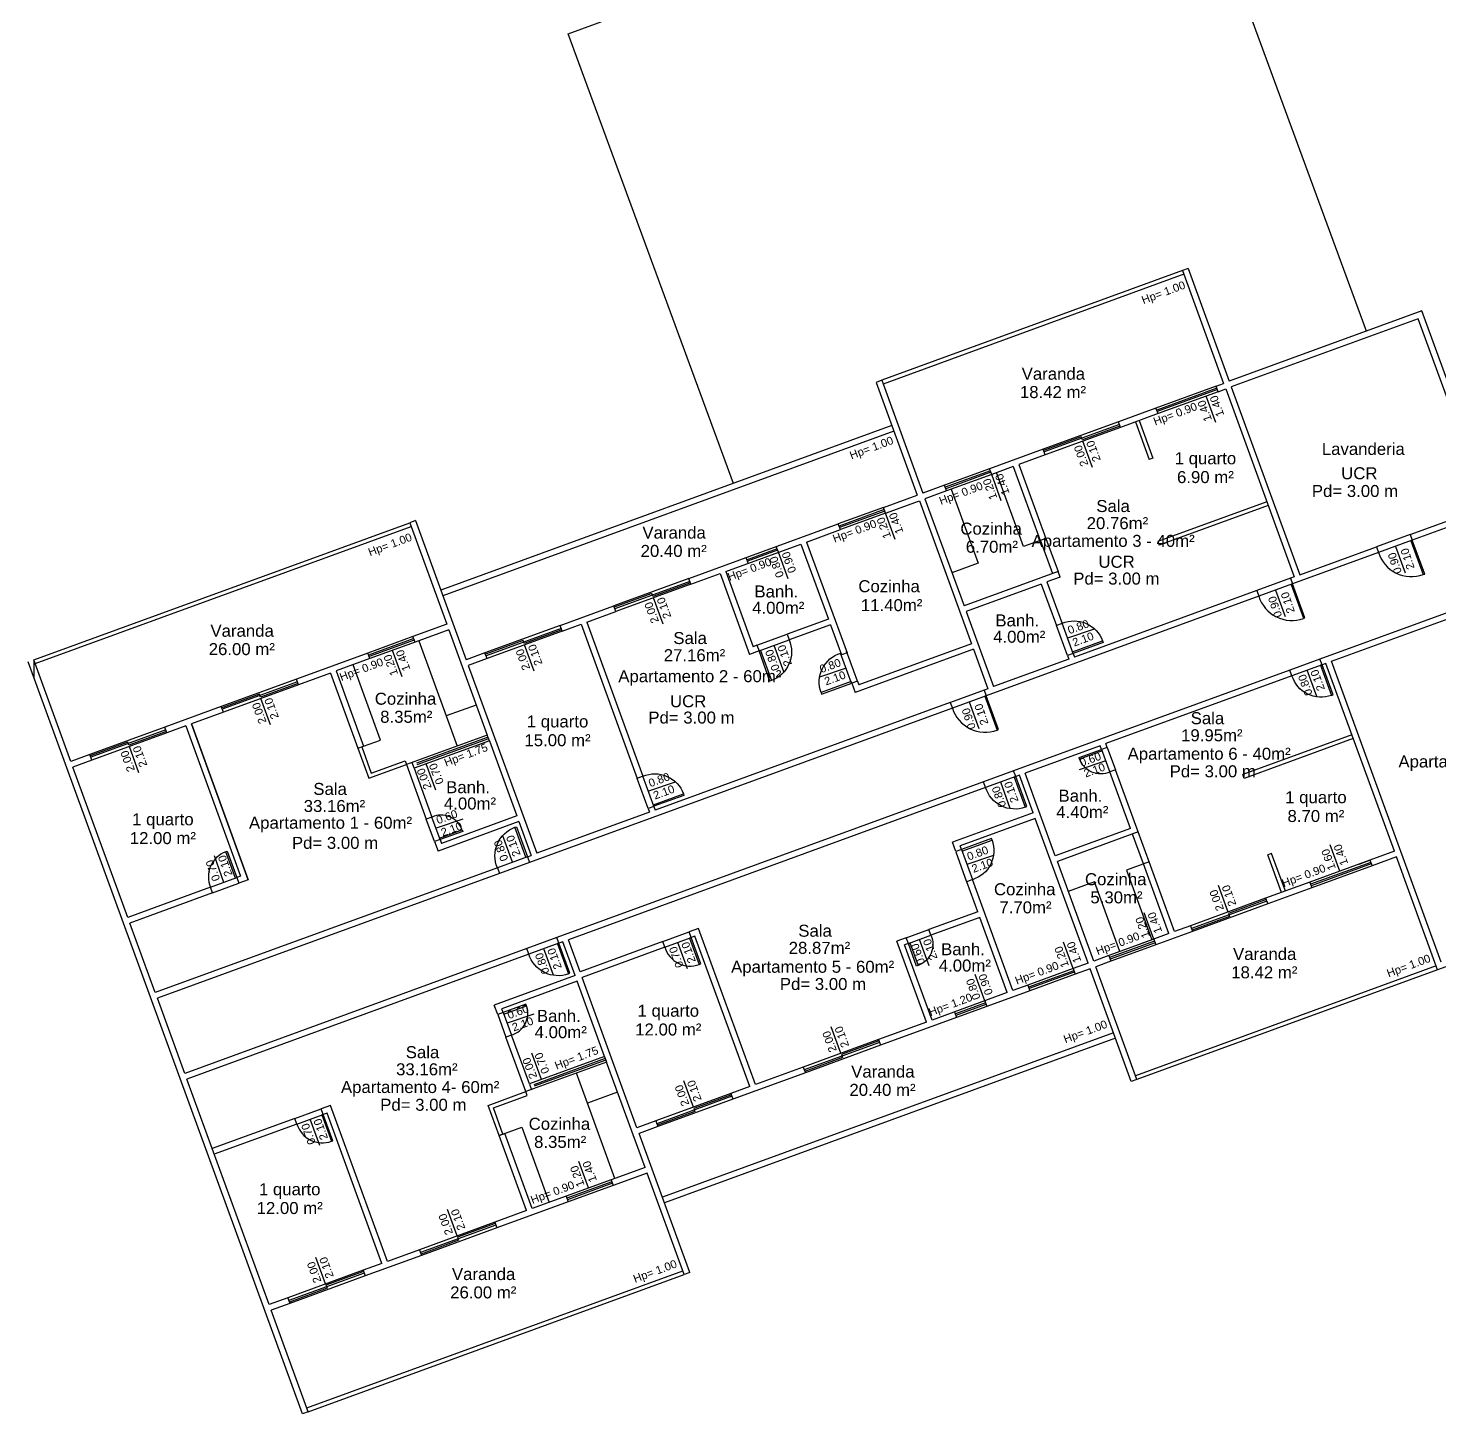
# Model space of a CAD drawing. Header units: millimetres. Extents: x -210 to 1173, y -437 to 320.
# Drawn here: x -26.99 to 8.28, y -73.55 to -38.92 of the extents above; entities that cross this region are included whole.
import ezdxf
from ezdxf.enums import TextEntityAlignment as Align

# ---------------------------------------------------------------- set-up
doc = ezdxf.new("R2010")
doc.units = ezdxf.units.MM
doc.header["$LTSCALE"] = 0.3
doc.linetypes.add('DASHED2', pattern=[9.525, 6.35, -3.175])
for name, color, linetype in [('CORTE', 6, 'Continuous'), ('COTAS', 1, 'Continuous'), ('ESQUADRIAS', 3, 'Continuous'), ('PISO', 1, 'Continuous'), ('PROJEÇÃO', 1, 'DASHED2'), ('TEXTOS', 2, 'Continuous'), ('VISTA', 2, 'Continuous')]:
    doc.layers.add(name, color=color, linetype=linetype)
doc.styles.add('2MM 1_100', font='ARIAL.TTF', dxfattribs={"height": 0.2})
doc.styles.add('3MM 1_100', font='ARIAL.TTF', dxfattribs={"height": 0.3})

msp = doc.modelspace()

# ---------------------------------------------------------------- linework, layer by layer
at = {"layer": 'CORTE'}
for p, q in [((1.991, -44.925), (1.85, -44.976)), ((1.85, -44.976), (2.879, -47.795)), ((1.991, -44.925), (3.02, -47.743)), ((7.831, -45.987), (3.02, -47.743)), ((7.741, -46.18), (3.071, -47.884)), ((9.455, -50.877), (7.741, -46.18)), ((9.596, -50.825), (7.831, -45.987)), ((-5.665, -47.719), (-5.806, -47.77)), ((-5.806, -47.77), (-4.778, -50.588)), ((-5.665, -47.719), (-4.637, -50.537)), ((2.691, -47.863), (2.879, -47.795)), ((2.742, -48.004), (2.691, -47.863)), ((2.742, -48.004), (2.93, -47.935)), ((2.93, -47.935), (4.644, -52.632)), ((3.071, -47.884), (4.785, -52.581)), ((1.188, -48.412), (0.248, -48.754)), ((1.239, -48.552), (0.3, -48.895)), ((1.239, -48.552), (1.188, -48.412)), ((0.3, -48.895), (0.248, -48.754)), ((0.676, -48.76), (1.019, -49.7)), ((0.769, -48.724), (1.113, -49.665)), ((-1.631, -49.44), (-2.969, -49.928)), ((-1.579, -49.581), (-2.237, -49.821)), ((-1.579, -49.581), (-1.631, -49.44)), ((1.113, -49.665), (1.019, -49.7)), ((-2.918, -50.069), (-2.969, -49.928)), ((-2.378, -49.872), (-2.918, -50.069)), ((-2.378, -49.872), (-1.703, -51.721)), ((-2.237, -49.821), (-1.562, -51.67)), ((-4.098, -50.34), (-4.637, -50.537)), ((-4.046, -50.481), (-4.098, -50.34)), ((-5.622, -50.899), (-4.777, -50.59)), ((-5.571, -51.04), (-4.725, -50.731)), ((-4.725, -50.731), (-3.423, -54.301)), ((-4.046, -50.481), (-4.585, -50.678)), ((-4.585, -50.678), (-3.608, -53.355)), ((3.958, -50.754), (1.234, -51.748)), ((-5.571, -51.04), (-5.622, -50.899)), ((3.993, -50.848), (1.268, -51.842)), ((7.543, -51.575), (9.455, -50.877)), ((9.775, -50.92), (7.594, -51.716)), ((-17.319, -51.226), (-17.46, -51.278)), ((-17.46, -51.278), (-16.534, -53.814)), ((-17.319, -51.226), (-16.05, -54.702)), ((-10.484, -52.673), (-6.75, -51.31)), ((-7.544, -51.76), (-6.698, -51.451)), ((-6.698, -51.451), (-6.75, -51.31)), ((-9.563, -52.497), (-7.685, -51.811)), ((-7.685, -51.811), (-6.999, -53.69)), ((-7.544, -51.76), (-6.532, -54.531)), ((1.234, -51.748), (1.268, -51.842)), ((7.543, -51.575), (7.594, -51.716)), ((6.749, -52.024), (4.602, -52.808)), ((4.785, -52.581), (6.697, -51.883)), ((6.697, -51.883), (6.749, -52.024)), ((-10.432, -52.814), (-9.704, -52.548)), ((-9.704, -52.548), (-8.967, -54.568)), ((-9.563, -52.497), (-8.878, -54.376)), ((-1.26, -52.498), (-3.608, -53.355)), ((-1.208, -52.639), (-1.26, -52.498)), ((-10.432, -52.814), (-10.484, -52.673)), ((-1.678, -52.81), (-3.557, -53.496)), ((-1.678, -52.81), (-1.3, -53.846)), ((-1.208, -52.639), (-1.537, -52.759)), ((-1.537, -52.759), (-1.159, -53.794)), ((4.644, -52.632), (4.55, -52.667)), ((4.55, -52.667), (4.602, -52.808)), ((3.756, -53.117), (-3.054, -55.603)), ((3.705, -52.975), (-0.851, -54.638)), ((3.705, -52.975), (3.756, -53.117)), ((9.374, -53.195), (5.287, -54.686)), ((-13.701, -53.847), (-12.363, -53.359)), ((-13.039, -53.765), (-12.311, -53.499)), ((-12.311, -53.499), (-12.363, -53.359)), ((-3.557, -53.496), (-2.871, -55.375)), ((5.573, -54.742), (9.425, -53.336)), ((-16.534, -53.814), (-17.38, -54.123)), ((-16.483, -53.955), (-17.328, -54.263)), ((-16.483, -53.955), (-15.523, -56.585)), ((-13.65, -53.988), (-13.701, -53.847)), ((-13.65, -53.988), (-13.18, -53.817)), ((-13.18, -53.817), (-11.775, -57.666)), ((-13.039, -53.765), (-11.634, -57.615)), ((-6.999, -53.69), (-8.032, -54.067)), ((-6.948, -53.831), (-7.981, -54.208)), ((-6.948, -53.831), (-6.673, -54.582)), ((-1.159, -53.794), (-1.3, -53.846)), ((-17.328, -54.263), (-17.38, -54.123)), ((-8.032, -54.067), (-7.981, -54.208)), ((-3.423, -54.301), (-6.241, -55.329)), ((-18.507, -54.534), (-20.292, -55.185)), ((-18.456, -54.675), (-19.301, -54.983)), ((-18.456, -54.675), (-18.507, -54.534)), ((-15.58, -54.533), (-16.05, -54.704)), ((-15.529, -54.674), (-15.998, -54.845)), ((-15.529, -54.674), (-15.58, -54.533)), ((-8.732, -54.482), (-8.967, -54.568)), ((-8.784, -54.341), (-8.878, -54.376)), ((-8.784, -54.341), (-8.732, -54.482)), ((-6.532, -54.531), (-6.673, -54.582)), ((-3.371, -54.442), (-6.33, -55.522)), ((-3.371, -54.442), (-3.012, -55.426)), ((-0.885, -54.546), (-1.026, -54.597)), ((-1.026, -54.597), (-0.992, -54.691)), ((-0.885, -54.546), (-0.851, -54.64)), ((-20.139, -73.545), (-26.995, -54.757)), ((-25.928, -57.242), (-26.854, -54.706)), ((-19.301, -54.983), (-18.615, -56.862)), ((-15.999, -54.843), (-14.285, -59.54)), ((-0.992, -54.689), (-2.871, -55.375)), ((4.536, -54.961), (-2.369, -57.48)), ((4.587, -55.102), (4.536, -54.961)), ((5.339, -54.827), (5.287, -54.686)), ((5.432, -54.793), (5.339, -54.827)), ((7.147, -59.49), (5.432, -54.793)), ((8.316, -62.257), (5.573, -54.742)), ((-20.24, -55.326), (-20.292, -55.185)), ((-19.442, -55.035), (-20.24, -55.326)), ((-19.442, -55.035), (-18.756, -56.914)), ((-6.275, -55.236), (-6.416, -55.287)), ((-6.416, -55.287), (-6.33, -55.522)), ((-6.275, -55.236), (-6.241, -55.329)), ((4.587, -55.102), (-0.063, -56.798)), ((-3.012, -55.426), (-3.106, -55.461)), ((-3.106, -55.461), (-3.054, -55.603)), ((-22.171, -55.871), (-23.58, -56.385)), ((-22.119, -56.012), (-22.918, -56.303)), ((-22.119, -56.012), (-22.171, -55.871)), ((-3.9, -55.911), (-14.468, -59.769)), ((-3.952, -55.769), (-11.326, -58.46)), ((-3.952, -55.769), (-3.9, -55.911)), ((-23.528, -56.526), (-23.58, -56.385)), ((-23.059, -56.355), (-23.528, -56.526)), ((-23.059, -56.355), (-21.687, -60.112)), ((-21.495, -60.202), (-22.918, -56.303)), ((-22.918, -56.303), (-21.495, -60.202)), ((-15.523, -56.585), (-17.543, -57.322)), ((-15.471, -56.726), (-17.35, -57.412)), ((-15.471, -56.726), (-14.786, -58.605)), ((6.084, -56.578), (3.36, -57.572)), ((6.118, -56.672), (3.394, -57.666)), ((-25.459, -57.071), (-25.928, -57.242)), ((-25.407, -57.212), (-25.459, -57.071)), ((-0.204, -56.85), (-2.083, -57.536)), ((-0.17, -56.944), (-0.204, -56.85)), ((-0.029, -56.892), (-0.17, -56.944)), ((-0.029, -56.892), (-0.063, -56.798)), ((-25.407, -57.212), (-25.877, -57.383)), ((-24.506, -61.141), (-25.877, -57.383)), ((-17.543, -57.322), (-17.046, -58.684)), ((-17.35, -57.412), (-16.905, -58.633)), ((-2.318, -57.621), (-2.369, -57.48)), ((0.177, -57.456), (0.036, -57.507)), ((0.743, -59.006), (0.177, -57.456)), ((-3.121, -57.755), (-13.783, -61.645)), ((-11.634, -57.615), (-11.775, -57.666)), ((-3.069, -57.895), (-3.121, -57.755)), ((-2.224, -57.587), (-2.318, -57.621)), ((-1.881, -58.526), (-2.224, -57.587)), ((-1.329, -59.602), (-2.083, -57.536)), ((0.55, -58.917), (0.036, -57.507)), ((3.394, -57.666), (3.36, -57.572)), ((-3.069, -57.895), (-13.497, -61.701)), ((-11.467, -58.512), (-14.285, -59.54)), ((-11.36, -58.366), (-11.501, -58.418)), ((-11.501, -58.418), (-11.467, -58.512)), ((-11.36, -58.366), (-11.326, -58.46)), ((-1.881, -58.526), (-3.901, -59.263)), ((-16.905, -58.633), (-17.046, -58.684)), ((-14.734, -58.746), (-16.754, -59.483)), ((-14.786, -58.605), (-16.665, -59.291)), ((-14.734, -58.746), (-14.426, -59.591)), ((-1.829, -58.667), (-3.708, -59.353)), ((-0.51, -62.284), (-1.829, -58.667)), ((-16.699, -59.197), (-16.84, -59.248)), ((-16.84, -59.248), (-16.754, -59.483)), ((-16.699, -59.197), (-16.665, -59.291)), ((0.55, -58.917), (-1.329, -59.602)), ((0.743, -59.006), (-1.277, -59.743)), ((-14.52, -59.626), (-14.426, -59.591)), ((-3.815, -59.498), (-3.901, -59.263)), ((-3.674, -59.447), (-3.815, -59.498)), ((-3.674, -59.447), (-3.708, -59.353)), ((4.079, -59.545), (3.985, -59.579)), ((4.328, -60.519), (3.985, -59.579)), ((4.422, -60.484), (4.079, -59.545)), ((7.147, -59.49), (6.536, -59.713)), ((-15.271, -59.9), (-23.82, -63.019)), ((-15.271, -59.9), (-15.219, -60.043)), ((-14.52, -59.626), (-14.468, -59.769)), ((-0.369, -62.233), (-1.277, -59.743)), ((1.51, -61.547), (0.874, -59.805)), ((1.651, -61.496), (1.015, -59.753)), ((6.536, -59.713), (6.587, -59.854)), ((7.198, -59.631), (6.587, -59.854)), ((8.226, -62.449), (7.198, -59.631)), ((-15.219, -60.043), (-23.768, -63.162)), ((-21.687, -60.112), (-21.781, -60.146)), ((-21.781, -60.146), (-21.73, -60.287)), ((-21.495, -60.202), (-21.73, -60.287)), ((-3.4, -60.198), (-3.541, -60.25)), ((-3.266, -61.001), (-3.541, -60.25)), ((-2.388, -62.97), (-3.4, -60.198)), ((5.033, -60.261), (3.929, -60.664)), ((5.033, -60.261), (5.084, -60.402)), ((-22.439, -60.386), (-24.506, -61.141)), ((-22.387, -60.527), (-24.454, -61.282)), ((-22.387, -60.527), (-22.439, -60.386)), ((3.929, -60.664), (3.98, -60.805)), ((5.084, -60.402), (3.98, -60.805)), ((-3.266, -61.001), (-4.488, -61.447)), ((-23.82, -63.019), (-24.454, -61.282)), ((-3.215, -61.142), (-4.436, -61.588)), ((-2.529, -63.021), (-3.215, -61.142)), ((2.05, -61.35), (1.651, -61.496)), ((2.05, -61.35), (2.102, -61.491)), ((-13.731, -61.786), (-13.783, -61.645)), ((-13.205, -62.499), (-13.497, -61.701)), ((-10.246, -61.419), (-10.481, -61.505)), ((-10.429, -61.646), (-10.481, -61.505)), ((-10.336, -61.612), (-10.429, -61.646)), ((-10.336, -61.612), (-10.429, -61.646)), ((-8.964, -65.369), (-10.336, -61.612)), ((-8.823, -65.318), (-10.246, -61.419)), ((-5.051, -61.653), (-5.286, -61.738)), ((-5, -61.794), (-5.051, -61.653)), ((-4.436, -61.588), (-4.488, -61.447)), ((1.51, -61.547), (1.087, -61.701)), ((1.134, -61.684), (1.186, -61.825)), ((2.102, -61.491), (1.186, -61.825)), ((-14.534, -61.92), (-23.083, -65.039)), ((-14.483, -62.061), (-23.032, -65.18)), ((-14.483, -62.061), (-14.534, -61.92)), ((-13.637, -61.752), (-13.731, -61.786)), ((-13.329, -62.597), (-13.637, -61.752)), ((-11.138, -61.745), (-13.205, -62.499)), ((-11.087, -61.886), (-13.154, -62.64)), ((-11.087, -61.886), (-13.154, -62.64)), ((-11.087, -61.886), (-11.138, -61.745)), ((-4.549, -63.758), (-5.286, -61.738)), ((-5, -61.794), (-5.094, -61.828)), ((-4.408, -63.707), (-5.094, -61.828)), ((-0.51, -62.284), (-0.885, -62.421)), ((-0.885, -62.421), (-0.834, -62.562)), ((-0.458, -62.425), (-0.834, -62.562)), ((0.57, -65.243), (-0.458, -62.425)), ((0.007, -62.095), (-0.369, -62.233)), ((0.058, -62.236), (-0.317, -62.373)), ((0.711, -65.192), (-0.317, -62.373)), ((0.007, -62.095), (0.058, -62.236)), ((8.827, -62.231), (8.226, -62.449)), ((-13.329, -62.597), (-15.349, -63.335)), ((-13.278, -62.738), (-15.156, -63.424)), ((-12.592, -64.617), (-13.278, -62.738)), ((-11.783, -66.398), (-13.154, -62.64)), ((-1.961, -62.973), (-5.695, -64.336)), ((-2.529, -63.021), (-4.408, -63.707)), ((-2.013, -62.832), (-2.388, -62.97)), ((-2.013, -62.832), (-1.961, -62.973)), ((-23.083, -65.039), (-23.768, -63.162)), ((-15.263, -63.569), (-15.349, -63.335)), ((-15.122, -63.518), (-15.156, -63.424)), ((-15.122, -63.518), (-15.263, -63.569)), ((-4.549, -63.758), (-5.747, -64.195)), ((-14.916, -64.082), (-15.057, -64.133)), ((-14.56, -65.495), (-15.057, -64.133)), ((-14.471, -65.303), (-14.916, -64.082)), ((-5.747, -64.195), (-5.695, -64.336)), ((-12.541, -64.758), (-14.56, -65.495)), ((-12.592, -64.617), (-14.471, -65.303)), ((-11.581, -67.388), (-12.541, -64.758)), ((-7.626, -64.881), (-8.823, -65.318)), ((-7.626, -64.881), (-7.574, -65.022)), ((-20.975, -70.816), (-23.032, -65.18)), ((-7.574, -65.022), (-9.383, -65.682)), ((0.711, -65.192), (0.57, -65.243)), ((-8.964, -65.369), (-9.434, -65.541)), ((-9.434, -65.541), (-9.383, -65.682)), ((-19.438, -65.838), (-19.673, -65.924)), ((-19.622, -66.065), (-19.673, -65.924)), ((-18.016, -69.737), (-19.438, -65.838)), ((-20.331, -66.164), (-22.397, -66.918)), ((-20.279, -66.305), (-22.346, -67.059)), ((-20.279, -66.305), (-20.331, -66.164)), ((-19.528, -66.03), (-19.622, -66.065)), ((-18.157, -69.788), (-19.528, -66.03)), ((-11.313, -66.226), (-11.783, -66.398)), ((-11.313, -66.226), (-11.261, -66.367)), ((-15.084, -66.538), (-15.225, -66.589)), ((-14.54, -68.468), (-15.225, -66.589)), ((-14.399, -68.417), (-15.084, -66.538)), ((-11.261, -66.367), (-11.731, -66.539)), ((-10.463, -70.014), (-11.731, -66.539)), ((-11.581, -67.388), (-12.426, -67.697)), ((-12.426, -67.697), (-12.375, -67.838)), ((-11.529, -67.529), (-12.375, -67.838)), ((-10.604, -70.066), (-11.529, -67.529)), ((-13.502, -68.249), (-15.287, -68.901)), ((-13.553, -68.108), (-14.399, -68.417)), ((-13.553, -68.108), (-13.502, -68.249)), ((-14.54, -68.468), (-15.338, -68.76)), ((-15.338, -68.76), (-15.287, -68.901)), ((-17.217, -69.445), (-18.016, -69.737)), ((-17.217, -69.445), (-17.166, -69.586)), ((-18.157, -69.788), (-18.626, -69.959)), ((-17.166, -69.586), (-18.575, -70.1)), ((-18.626, -69.959), (-18.575, -70.1)), ((-10.463, -70.014), (-10.604, -70.066)), ((-20.505, -70.645), (-20.975, -70.816)), ((-20.454, -70.786), (-20.923, -70.957)), ((-20.505, -70.645), (-20.454, -70.786)), ((-19.998, -73.494), (-20.923, -70.957)), ((-19.998, -73.494), (-20.139, -73.545))]:
    msp.add_line(p, q, dxfattribs=at)
at = {"layer": 'COTAS'}
for p, q in [((2.688, -48.775), (2.446, -48.114)), ((-0.399, -49.898), (-0.64, -49.238)), ((-2.677, -50.73), (-2.918, -50.069)), ((-5.33, -51.7), (-5.571, -51.04)), ((-8.007, -52.677), (-8.248, -52.017)), ((-11.131, -53.817), (-11.372, -53.157)), ((-17.651, -55.129), (-17.892, -54.469)), ((-14.348, -54.991), (-14.589, -54.331)), ((-20.939, -56.329), (-21.18, -55.669)), ((-24.227, -57.529), (-24.468, -56.869)), ((-16.809, -57.962), (-17.05, -57.302)), ((5.784, -59.987), (5.543, -59.327)), ((2.99, -61.007), (2.749, -60.347)), ((1.135, -61.684), (0.894, -61.023)), ((-0.885, -62.421), (-1.127, -61.761)), ((-3.093, -63.227), (-3.334, -62.566)), ((-6.686, -64.538), (-6.927, -63.878)), ((-14.17, -65.193), (-14.411, -64.534)), ((-10.373, -65.883), (-10.614, -65.223)), ((-12.99, -67.903), (-13.231, -67.242)), ((-16.278, -69.102), (-16.519, -68.442)), ((-19.566, -70.302), (-19.807, -69.642))]:
    msp.add_line(p, q, dxfattribs=at)
at = {"layer": 'COTAS', "extrusion": (-3.54684e-12, -2.44572e-13, -1)}
for p, q in [((7.172, -51.87), (7.413, -52.53)), ((4.179, -52.962), (4.42, -53.623)), ((-3.477, -55.757), (-3.236, -56.417))]:
    msp.add_line(p, q, dxfattribs=at)
at = {"layer": 'COTAS', "extrusion": (-4.198e-17, 1.1504e-16, -1)}
for p, q in [((-0.356, -53.941), (-1.021, -54.167)), ((-6.555, -54.912), (-7.221, -55.139)), ((-0.067, -57.226), (-0.732, -57.452)), ((-10.83, -57.763), (-11.495, -57.99)), ((-16.137, -58.688), (-16.802, -58.915)), ((-22.11, -60.266), (-22.337, -59.601)), ((-2.872, -59.596), (-3.537, -59.823)), ((-14.359, -63.559), (-15.024, -63.786))]:
    msp.add_line(p, q, dxfattribs=at)
at = {"layer": 'COTAS', "extrusion": (-1.35577e-13, -1.67877e-12, -1)}
for p, q in [((-8.116, -55.005), (-8.357, -54.345)), ((5.204, -55.625), (4.963, -54.964)), ((-2.452, -58.419), (-2.693, -57.758)), ((-14.896, -59.763), (-15.137, -59.102)), ((-4.477, -62.351), (-4.718, -61.691)), ((-13.866, -62.584), (-14.107, -61.923)), ((-10.517, -62.426), (-10.758, -61.766)), ((-19.71, -66.845), (-19.95, -66.185))]:
    msp.add_line(p, q, dxfattribs=at)
at = {"layer": 'ESQUADRIAS'}
for p, q in [((2.71, -47.915), (1.207, -48.463)), ((2.723, -47.952), (1.22, -48.501)), ((0.274, -48.825), (-1.605, -49.51)), ((0.288, -48.862), (-0.652, -49.205)), ((-0.679, -49.13), (-1.619, -49.473)), ((-0.651, -49.206), (-0.679, -49.131)), ((-2.95, -49.98), (-4.078, -50.391)), ((-2.937, -50.018), (-4.064, -50.429)), ((-5.603, -50.951), (-6.731, -51.362)), ((-5.59, -50.988), (-6.717, -51.4)), ((-10.458, -52.743), (-12.337, -53.429)), ((-10.444, -52.781), (-11.384, -53.124)), ((-11.411, -53.049), (-12.351, -53.391)), ((-11.384, -53.124), (-11.411, -53.049)), ((-13.675, -53.918), (-15.554, -54.603)), ((-13.662, -53.955), (-14.601, -54.298)), ((-17.361, -54.174), (-18.488, -54.586)), ((-17.347, -54.212), (-18.474, -54.623)), ((-14.629, -54.223), (-15.568, -54.566)), ((-14.601, -54.298), (-14.629, -54.223)), ((-20.266, -55.256), (-22.145, -55.941)), ((-20.252, -55.293), (-21.192, -55.636)), ((-21.219, -55.561), (-22.159, -55.904)), ((-21.192, -55.636), (-21.219, -55.561)), ((-24.507, -56.761), (-25.447, -57.104)), ((-23.554, -56.456), (-25.433, -57.141)), ((-24.48, -56.836), (-24.507, -56.761)), ((-23.54, -56.493), (-24.48, -56.836)), ((6.555, -59.765), (5.052, -60.313)), ((6.568, -59.802), (5.065, -60.351)), ((3.955, -60.735), (2.076, -61.42)), ((3.941, -60.697), (3.002, -61.04)), ((3.029, -61.115), (2.09, -61.458)), ((3.002, -61.04), (3.029, -61.115)), ((1.154, -61.735), (0.027, -62.147)), ((1.168, -61.773), (0.041, -62.184)), ((-0.867, -62.473), (-1.994, -62.884)), ((-0.853, -62.51), (-1.98, -62.922)), ((-5.721, -64.266), (-7.6, -64.951)), ((-5.735, -64.228), (-6.674, -64.571)), ((-6.647, -64.646), (-7.586, -64.989)), ((-6.674, -64.571), (-6.647, -64.646)), ((-9.408, -65.611), (-11.287, -66.297)), ((-9.422, -65.573), (-10.361, -65.916)), ((-10.361, -65.916), (-10.334, -65.991)), ((-10.334, -65.991), (-11.273, -66.334)), ((-12.407, -67.749), (-13.535, -68.16)), ((-12.394, -67.786), (-13.521, -68.198)), ((-15.313, -68.83), (-17.191, -69.516)), ((-15.326, -68.793), (-16.266, -69.135)), ((-16.266, -69.135), (-16.238, -69.211)), ((-16.238, -69.211), (-17.178, -69.553)), ((-18.6, -70.03), (-20.479, -70.716)), ((-18.614, -69.992), (-19.554, -70.335)), ((-19.526, -70.41), (-20.466, -70.753)), ((-19.554, -70.335), (-19.526, -70.41))]:
    msp.add_line(p, q, dxfattribs=at)
for points in [[(7.594, -51.716), (7.557, -51.729), (7.865, -52.575), (7.903, -52.561)], [(4.602, -52.808), (4.564, -52.822), (4.873, -53.667), (4.91, -53.654)], [(-3.054, -55.603), (-3.092, -55.616), (-2.783, -56.462), (-2.746, -56.448)], [(-16.699, -59.197), (-16.713, -59.159), (-16.149, -58.953), (-16.135, -58.991)], [(-21.781, -60.146), (-21.819, -60.16), (-22.059, -59.503), (-22.021, -59.489)], [(-10.429, -61.646), (-10.467, -61.66), (-10.227, -62.317), (-10.19, -62.303)], [(-15.122, -63.518), (-15.108, -63.556), (-14.545, -63.35), (-14.558, -63.312)], [(-19.622, -66.065), (-19.659, -66.078), (-19.419, -66.736), (-19.382, -66.722)]]:
    msp.add_lwpolyline(points, close=True, dxfattribs=at)
at = {"layer": 'ESQUADRIAS', "extrusion": (2.1433e-09, 5.63047e-10, -1), "elevation": 0}
for points in [[(0.884, -54.543), (0.897, -54.506), (0.146, -54.231), (0.132, -54.269)], [(11.358, -58.365), (11.372, -58.328), (10.62, -58.054), (10.607, -58.091)]]:
    msp.add_lwpolyline(points, close=True, dxfattribs=at)
at = {"layer": 'ESQUADRIAS', "extrusion": (2.87787e-10, -2.01522e-09, -1), "elevation": 0}
msp.add_lwpolyline([(8.732, -54.482), (8.695, -54.469), (8.421, -55.22), (8.458, -55.234)], close=True, dxfattribs=at)
at = {"layer": 'ESQUADRIAS', "extrusion": (1.1504e-16, 4.198e-17, -1), "elevation": 0}
for points in [[(-5.339, -54.827), (-5.301, -54.841), (-5.575, -55.593), (-5.613, -55.579)], [(2.318, -57.621), (2.355, -57.635), (2.081, -58.386), (2.043, -58.373)], [(14.52, -59.626), (14.557, -59.639), (14.832, -58.888), (14.794, -58.874)], [(13.731, -61.786), (13.769, -61.8), (13.495, -62.552), (13.457, -62.538)]]:
    msp.add_lwpolyline(points, close=True, dxfattribs=at)
at = {"layer": 'ESQUADRIAS', "extrusion": (-2.0022e-09, -9.49707e-10, -1), "elevation": 0}
msp.add_lwpolyline([(6.416, -55.287), (6.43, -55.249), (7.181, -55.524), (7.168, -55.561)], close=True, dxfattribs=at)
at = {"layer": 'ESQUADRIAS', "extrusion": (-6.00792e-15, -1.27069e-14, -1)}
msp.add_lwpolyline([(0.17, -56.944), (0.156, -56.981), (0.72, -57.187), (0.733, -57.149)], close=True, dxfattribs=at)
at = {"layer": 'ESQUADRIAS', "extrusion": (2.0022e-09, 9.49707e-10, -1), "elevation": 0}
msp.add_lwpolyline([(3.674, -59.447), (3.66, -59.484), (2.909, -59.21), (2.922, -59.173)], close=True, dxfattribs=at)
at = {"layer": 'ESQUADRIAS', "extrusion": (4.198e-17, -1.1504e-16, -1)}
msp.add_lwpolyline([(5, -61.794), (4.962, -61.78), (4.757, -62.343), (4.794, -62.357)], close=True, dxfattribs=at)
at = {"layer": 'PISO'}
for p, q in [((0.248, -48.754), (-1.631, -49.44)), ((0.3, -48.895), (-1.579, -49.581)), ((-1.709, -51.704), (-1.401, -52.55)), ((-1.562, -51.67), (-1.26, -52.498)), ((7.543, -51.575), (6.697, -51.883)), ((7.594, -51.716), (6.749, -52.024)), ((-10.484, -52.673), (-12.363, -53.359)), ((-10.432, -52.814), (-12.311, -53.499)), ((4.55, -52.667), (3.705, -52.976)), ((4.602, -52.808), (3.756, -53.117)), ((-13.701, -53.847), (-15.58, -54.533)), ((-13.65, -53.988), (-15.529, -54.674)), ((5.287, -54.686), (4.536, -54.961)), ((5.339, -54.827), (4.587, -55.102)), ((-20.292, -55.185), (-22.171, -55.871)), ((-20.24, -55.326), (-22.119, -56.012)), ((-3.106, -55.462), (-3.951, -55.77)), ((-3.054, -55.603), (-3.9, -55.911)), ((-23.58, -56.385), (-25.459, -57.071)), ((-23.528, -56.526), (-25.407, -57.212)), ((-18.756, -56.914), (-18.482, -57.665)), ((-18.662, -56.879), (-18.422, -57.537)), ((-0.17, -56.944), (0.036, -57.508)), ((-0.029, -56.892), (0.177, -57.456)), ((-18.482, -57.665), (-17.543, -57.322)), ((-18.422, -57.537), (-17.577, -57.228)), ((-17.577, -57.228), (-17.543, -57.322)), ((-2.37, -57.478), (-3.121, -57.752)), ((-2.318, -57.621), (-3.069, -57.895)), ((0.874, -59.805), (0.602, -59.058)), ((1.015, -59.753), (0.743, -59.006)), ((-14.52, -59.626), (-15.271, -59.9)), ((-14.468, -59.769), (-15.219, -60.043)), ((-22.439, -60.386), (-21.781, -60.146)), ((-22.387, -60.527), (-21.73, -60.287)), ((3.929, -60.664), (2.05, -61.35)), ((3.98, -60.805), (2.102, -61.491)), ((-13.784, -61.643), (-14.535, -61.918)), ((-11.138, -61.745), (-10.481, -61.505)), ((-11.087, -61.886), (-10.429, -61.646)), ((-5.051, -61.653), (-4.488, -61.447)), ((-5, -61.794), (-4.436, -61.588)), ((-13.731, -61.786), (-14.483, -62.061)), ((-5.747, -64.195), (-7.626, -64.881)), ((-5.695, -64.336), (-7.574, -65.022)), ((-15.5, -65.838), (-14.56, -65.495)), ((-15.371, -65.898), (-14.526, -65.589)), ((-14.526, -65.589), (-14.56, -65.495)), ((-9.434, -65.541), (-11.313, -66.226)), ((-20.331, -66.164), (-19.673, -65.924)), ((-15.225, -66.589), (-15.5, -65.838)), ((-15.131, -66.555), (-15.371, -65.898)), ((-9.383, -65.682), (-11.261, -66.367)), ((-20.279, -66.305), (-19.622, -66.065)), ((-15.338, -68.76), (-17.217, -69.445)), ((-15.287, -68.901), (-17.166, -69.586)), ((-18.626, -69.959), (-20.505, -70.645)), ((-18.575, -70.1), (-20.454, -70.786))]:
    msp.add_line(p, q, dxfattribs=at)
at = {"layer": 'PISO', "extrusion": (-2.14359e-09, -5.6388e-10, 1)}
for p, q in [((-1.027, -54.595), (-1.301, -53.844)), ((-0.884, -54.543), (-1.158, -53.792)), ((-6.418, -55.288), (-6.692, -54.536)), ((-6.275, -55.236), (-6.549, -54.484)), ((-11.501, -58.418), (-11.775, -57.666)), ((-11.358, -58.365), (-11.632, -57.614))]:
    msp.add_line(p, q, dxfattribs=at)
at = {"layer": 'PISO', "extrusion": (-2.8862e-10, 2.01552e-09, 1)}
for p, q in [((-8.784, -54.341), (-8.032, -54.067)), ((-8.732, -54.482), (-7.981, -54.208))]:
    msp.add_line(p, q, dxfattribs=at)
at = {"layer": 'PISO', "extrusion": (4.198e-17, -1.1504e-16, -1)}
for p, q in [((-16.84, -59.248), (-17.046, -58.684)), ((-16.699, -59.197), (-16.905, -58.633))]:
    msp.add_line(p, q, dxfattribs=at)
at = {"layer": 'PISO', "extrusion": (-2.00296e-09, -9.49262e-10, 1)}
for p, q in [((-3.817, -59.499), (-3.543, -60.251)), ((-3.674, -59.447), (-3.4, -60.198))]:
    msp.add_line(p, q, dxfattribs=at)
at = {"layer": 'PISO', "extrusion": (-4.198e-17, 1.1504e-16, -1)}
for p, q in [((-15.263, -63.569), (-15.057, -64.133)), ((-15.122, -63.518), (-14.916, -64.082))]:
    msp.add_line(p, q, dxfattribs=at)
at = {"layer": 'PISO'}
for centre, radius, start, end in [((7.57, -51.766), 0.861, 197.439, 290.0429), ((4.578, -52.859), 0.861, 197.439, 290.0429), ((-3.078, -55.653), 0.861, 197.439, 290.0429), ((-16.676, -59.146), 0.561, 20.0423, 113.9922), ((-21.832, -60.124), 0.661, 110.0478, 203.4172), ((-10.454, -61.696), 0.661, 196.6784, 290.0478), ((-15.072, -63.542), 0.561, 286.1034, 20.0533), ((-19.646, -66.115), 0.661, 196.6784, 290.0478)]:
    msp.add_arc(centre, radius, start, end, dxfattribs=at)
at = {"layer": 'PISO', "extrusion": (2.14449e-09, 5.64232e-10, -1)}
for centre in [(0.861, -54.492, 0), (11.335, -58.314, 0)]:
    msp.add_arc(centre, 0.761, 67.0146, 159.9522, dxfattribs=at)
at = {"layer": 'PISO', "extrusion": (2.88972e-10, -2.01642e-09, -1)}
msp.add_arc((8.681, -54.505, 0), 0.761, 157.0146, 249.9522, dxfattribs=at)
at = {"layer": 'PISO', "extrusion": (-2.00388e-09, -9.49572e-10, -1)}
msp.add_arc((6.467, -55.263, 0), 0.761, 339.9522, 72.8898, dxfattribs=at)
at = {"layer": 'PISO', "extrusion": (-1.35577e-13, -1.67877e-12, -1)}
for centre in [(-5.314, -54.878), (2.342, -57.672), (13.756, -61.837)]:
    msp.add_arc(centre, 0.761, 249.9522, 342.8898, dxfattribs=at)
at = {"layer": 'PISO', "extrusion": (-6.00792e-15, -1.27069e-14, -1)}
msp.add_arc((0.192, -56.995), 0.561, 246.0133, 339.9631, dxfattribs=at)
at = {"layer": 'PISO', "extrusion": (-1.18495e-12, 1.19689e-12, -1)}
msp.add_arc((14.571, -59.603), 0.761, 337.0146, 69.9522, dxfattribs=at)
at = {"layer": 'PISO', "extrusion": (2.00388e-09, 9.49572e-10, -1)}
msp.add_arc((3.624, -59.471, 0), 0.761, 159.9522, 252.8898, dxfattribs=at)
at = {"layer": 'PISO', "extrusion": (4.198e-17, -1.1504e-16, -1)}
msp.add_arc((4.949, -61.816), 0.561, 156.0133, 249.9631, dxfattribs=at)
at = {"layer": 'PROJEÇÃO'}
for p, q in [((-9, -52.291), (-9.051, -52.15)), ((-8.281, -51.928), (-9.032, -52.202)), ((-8.267, -51.965), (-9.019, -52.239)), ((-8.248, -52.017), (-8.3, -51.876)), ((-15.504, -56.637), (-17.384, -57.32)), ((-15.49, -56.675), (-17.37, -57.357)), ((-15.471, -56.726), (-15.523, -56.585)), ((-17.352, -57.409), (-17.403, -57.268)), ((-3.074, -63.278), (-3.826, -63.553)), ((-3.06, -63.316), (-3.812, -63.59)), ((-3.093, -63.227), (-3.042, -63.368)), ((-3.845, -63.501), (-3.793, -63.642)), ((-12.573, -64.669), (-14.451, -65.357)), ((-12.559, -64.706), (-14.437, -65.395)), ((-12.592, -64.617), (-12.541, -64.758)), ((-14.47, -65.306), (-14.418, -65.447))]:
    msp.add_line(p, q, dxfattribs=at)
at = {"layer": 'VISTA'}
for p, q in [((-13.503, -39.062), (1.667, -33.48)), ((6.453, -46.49), (1.667, -33.48)), ((-9.37, -50.295), (-13.503, -39.062)), ((1.85, -44.976), (-5.665, -47.719)), ((1.884, -45.07), (-5.631, -47.813)), ((2.691, -47.863), (1.188, -48.412)), ((2.742, -48.004), (1.239, -48.552)), ((-5.412, -48.85), (-16.685, -52.964)), ((-5.36, -48.991), (-16.633, -53.105)), ((-2.969, -49.928), (-4.097, -50.34)), ((-2.918, -50.069), (-4.045, -50.481)), ((-2.126, -51.876), (-2.8, -50.027)), ((-3.927, -50.44), (-3.253, -52.287)), ((-5.622, -50.899), (-6.75, -51.31)), ((-5.571, -51.04), (-6.698, -51.451)), ((-26.854, -54.706), (-17.46, -51.278)), ((-26.82, -54.8), (-17.425, -51.372)), ((-1.562, -51.67), (-2.126, -51.876)), ((-3.253, -52.287), (-3.911, -52.527)), ((-17.38, -54.123), (-18.507, -54.534)), ((-17.328, -54.263), (-18.456, -54.675)), ((-17.234, -54.229), (-16.549, -56.108)), ((-26.854, -54.706), (-26.854, -55.143)), ((-18.193, -56.708), (-18.878, -54.829)), ((-15.797, -55.834), (-16.549, -56.108)), ((-16.549, -56.108), (-16.274, -56.86)), ((-18.756, -56.914), (-18.193, -56.708)), ((1.015, -59.753), (0.452, -59.959)), ((0.452, -59.959), (1.087, -61.701)), ((6.536, -59.713), (5.033, -60.261)), ((6.587, -59.854), (5.084, -60.402)), ((6.537, -59.712), (6.255, -59.815)), ((-0.345, -60.255), (-1.003, -60.495)), ((0.289, -61.993), (-0.345, -60.255)), ((1.135, -61.684), (0.008, -62.095)), ((1.135, -61.684), (0.854, -61.786)), ((1.187, -61.825), (0.06, -62.236)), ((-0.885, -62.421), (-2.013, -62.832)), ((8.192, -62.355), (0.677, -65.098)), ((-0.834, -62.562), (-1.961, -62.973)), ((8.226, -62.449), (0.711, -65.192)), ((0.125, -64.022), (-11.148, -68.136)), ((0.176, -64.163), (-11.097, -68.276)), ((-13.018, -65.784), (-13.292, -65.032)), ((-12.266, -65.51), (-13.018, -65.784)), ((-12.332, -67.663), (-13.018, -65.784)), ((-15.225, -66.589), (-14.662, -66.384)), ((-14.662, -66.384), (-13.976, -68.263)), ((-12.426, -67.697), (-13.553, -68.108)), ((-12.375, -67.838), (-13.502, -68.249)), ((-20.032, -73.4), (-10.638, -69.972)), ((-19.998, -73.494), (-10.604, -70.066))]:
    msp.add_line(p, q, dxfattribs=at)

# ---------------------------------------------------------------- texts
at = {"layer": 'TEXTOS', "style": '2MM 1_100'}
for s, rotation, p in [('Hp= 1.00', 20.597, (1.373, -45.523)), ('Hp= 0.90', 20.597, (1.668, -48.558)), ('1.40', 110.0596, (2.403, -48.484)), ('1.40', 110.0596, (2.711, -48.366)), ('Hp= 1.00', 20.597, (-5.924, -49.404)), ('2.00', 110.0478, (-0.683, -49.607)), ('2.10', 110.0478, (-0.375, -49.49)), ('1.40', 110.0596, (-2.653, -50.321)), ('Hp= 0.90', 20.597, (-3.687, -50.541)), ('1.20', 110.0596, (-2.961, -50.439)), ('1.20', 110.0596, (-5.614, -51.409)), ('1.40', 110.0596, (-5.306, -51.292)), ('Hp= 0.90', 20.597, (-6.345, -51.486)), ('Hp= 1.00', 20.597, (-17.954, -51.823)), ('Hp= 0.90', 20.597, (-8.971, -52.441)), ('0.80', 110.0596, (-8.292, -52.386)), ('0.90', 110.0596, (-7.984, -52.269)), ('0.90', 108.2258, (7.156, -52.29)), ('2.10', 108.2258, (7.474, -52.182)), ('2.00', 110.0478, (-11.415, -53.526)), ('2.10', 110.0478, (-11.107, -53.408)), ('0.90', 108.2258, (4.164, -53.382)), ('2.10', 108.2258, (4.481, -53.275)), ('0.80', 20.1479, (-0.753, -53.88)), ('2.10', 110.0478, (-14.325, -54.583)), ('2.10', 20.1479, (-0.635, -54.188)), ('Hp= 0.90', 20.597, (-18.67, -54.943)), ('1.20', 110.0596, (-17.935, -54.838)), ('1.40', 110.0596, (-17.627, -54.721)), ('2.00', 110.0478, (-14.633, -54.7)), ('0.80', 110.0478, (-8.4, -54.714)), ('2.10', 110.0478, (-8.092, -54.597)), ('0.80', 20.1479, (-6.953, -54.852)), ('2.10', 20.1479, (-6.835, -55.159)), ('2.10', 110.0478, (5.227, -55.216)), ('0.80', 110.0478, (4.919, -55.334)), ('2.10', 110.0478, (-20.915, -55.921)), ('2.00', 110.0478, (-21.223, -56.038)), ('0.90', 108.2258, (-3.492, -56.177)), ('2.10', 108.2258, (-3.175, -56.069)), ('Hp= 1.75', 20.9794, (-16.057, -57.078)), ('2.00', 110.0478, (-24.511, -57.238)), ('2.10', 110.0478, (-24.203, -57.121)), ('0.60', 20.1479, (-0.452, -57.191)), ('2.00', 111.5168, (-17.101, -57.679)), ('0.70', 111.5168, (-16.796, -57.554)), ('2.10', 20.1479, (-0.351, -57.46)), ('0.80', 20.1479, (-11.228, -57.703)), ('2.10', 20.1479, (-11.11, -58.01)), ('2.10', 110.0478, (-2.429, -58.01)), ('0.80', 110.0478, (-2.737, -58.128)), ('0.60', 20.1479, (-16.534, -58.628)), ('2.10', 20.1479, (-16.416, -58.935)), ('0.80', 110.0478, (-15.18, -59.472)), ('2.10', 110.0478, (-14.872, -59.354)), ('2.10', 110.0478, (-22.073, -59.853)), ('0.80', 20.1479, (-3.269, -59.535)), ('1.60', 110.0596, (5.5, -59.696)), ('1.40', 110.0596, (5.808, -59.579)), ('0.70', 110.0478, (-22.381, -59.97)), ('2.10', 20.1479, (-3.151, -59.843)), ('Hp= 0.90', 20.597, (4.88, -60.096)), ('2.00', 110.0478, (2.705, -60.716)), ('2.10', 110.0478, (3.013, -60.599)), ('1.40', 110.0596, (1.159, -61.275)), ('1.20', 110.0596, (0.851, -61.393)), ('2.10', 110.0478, (-4.454, -61.943)), ('Hp= 0.90', 20.597, (0.231, -61.792)), ('0.80', 110.0478, (-14.151, -62.293)), ('2.10', 110.0478, (-13.843, -62.175)), ('0.70', 110.0478, (-10.802, -62.135)), ('2.10', 110.0478, (-10.494, -62.018)), ('0.60', 110.0478, (-4.762, -62.06)), ('1.20', 110.0596, (-1.17, -62.13)), ('1.40', 110.0596, (-0.862, -62.013)), ('Hp= 1.00', 20.597, (7.501, -62.348)), ('Hp= 0.90', 20.597, (-1.79, -62.53)), ('0.80', 110.0596, (-3.378, -62.936)), ('0.90', 110.0596, (-3.07, -62.818)), ('Hp= 1.20', 20.597, (-3.947, -63.32)), ('0.60', 20.1479, (-14.757, -63.499)), ('2.10', 20.1479, (-14.639, -63.806)), ('Hp= 1.00', 20.597, (-0.577, -63.994)), ('2.00', 110.0478, (-6.971, -64.247)), ('2.10', 110.0478, (-6.663, -64.129)), ('0.70', 111.5168, (-14.157, -64.785)), ('Hp= 1.75', 20.9794, (-13.294, -64.651)), ('2.00', 111.5168, (-14.462, -64.911)), ('2.10', 110.0478, (-10.35, -65.475)), ('2.00', 110.0478, (-10.658, -65.592)), ('0.70', 110.0478, (-19.994, -66.554)), ('2.10', 110.0478, (-19.686, -66.437)), ('1.20', 110.0596, (-13.274, -67.612)), ('1.40', 110.0596, (-12.966, -67.494)), ('Hp= 0.90', 20.597, (-13.894, -68.011)), ('2.10', 110.0478, (-16.254, -68.694)), ('2.00', 110.0478, (-16.562, -68.811)), ('2.00', 110.0478, (-19.85, -70.011)), ('2.10', 110.0478, (-19.542, -69.894)), ('Hp= 1.00', 20.597, (-11.331, -69.982))]:
    msp.add_text(s, height=0.2, rotation=rotation, dxfattribs=at).set_placement(p, align=Align.MIDDLE_CENTER)
at = {"layer": 'TEXTOS', "style": '3MM 1_100'}
for s, p in [('Varanda', (-1.376, -47.555)), ('18.42 m²', (-1.385, -48.013)), ('Lavanderia', (6.369, -49.434)), ('1 quarto', (2.424, -49.668)), ('6.90 m²', (2.424, -50.137)), ('UCR', (6.27, -50.042)), ('Pd= 3.00 m', (6.161, -50.485)), ('Sala', (0.116, -50.861)), ('20.76m²', (0.225, -51.289)), ('Varanda', (-10.854, -51.525)), ('Cozinha', (-2.932, -51.426)), ('20.40 m²', (-10.864, -51.983)), ('6.70m²', (-2.913, -51.878)), ('Apartamento 3 - 40m²', (0.118, -51.731)), ('UCR', (0.204, -52.254)), ('Pd= 3.00 m', (0.198, -52.674)), ('Banh.', (-8.299, -52.996)), ('Cozinha', (-5.481, -52.865)), ('4.00m²', (-8.251, -53.404)), ('11.40m²', (-5.418, -53.338)), ('Banh.', (-2.277, -53.719)), ('Varanda', (-21.649, -53.978)), ('26.00 m²', (-21.658, -54.436)), ('Sala', (-10.454, -54.16)), ('4.00m²', (-2.229, -54.127)), ('27.16m²', (-10.345, -54.588)), ('Apartamento 2 - 60m²', (-10.211, -55.113)), ('Cozinha', (-17.566, -55.676)), ('UCR', (-10.503, -55.74)), ('8.35m²', (-17.547, -56.128)), ('Pd= 3.00 m', (-10.421, -56.147)), ('Sala', (2.475, -56.163)), ('1 quarto', (-13.767, -56.244)), ('19.95m²', (2.584, -56.59)), ('15.00 m²', (-13.767, -56.713)), ('Apartamento 6 - 40m²', (2.517, -57.051)), ('Apartamento 7 - 40m²', (9.285, -57.245)), ('Pd= 3.00 m', (2.607, -57.49)), ('Sala', (-19.451, -57.93)), ('Banh.', (-16.003, -57.887)), ('33.16m²', (-19.342, -58.357)), ('4.00m²', (-15.955, -58.295)), ('Banh.', (-0.7, -58.1)), ('1 quarto', (5.185, -58.138)), ('1 quarto', (-23.63, -58.69)), ('4.40m²', (-0.652, -58.508)), ('8.70 m²', (5.185, -58.607)), ('Apartamento 1 - 60m²', (-19.44, -58.775)), ('12.00 m²', (-23.63, -59.159)), ('Pd= 3.00 m', (-19.328, -59.278)), ('Cozinha', (-2.092, -60.438)), ('Cozinha', (0.182, -60.187)), ('5.30m²', (0.201, -60.64)), ('7.70m²', (-2.073, -60.89)), ('Sala', (-7.331, -61.474)), ('28.87m²', (-7.222, -61.902)), ('Banh.', (-3.635, -61.936)), ('Varanda', (3.905, -62.055)), ('Apartamento 5 - 60m²', (-7.392, -62.374)), ('4.00m²', (-3.588, -62.344)), ('18.42 m²', (3.896, -62.513)), ('Pd= 3.00 m', (-7.134, -62.805)), ('Banh.', (-13.735, -63.601)), ('1 quarto', (-10.999, -63.473)), ('12.00 m²', (-10.999, -63.942)), ('4.00m²', (-13.687, -64.009)), ('Sala', (-17.141, -64.509)), ('33.16m²', (-17.033, -64.937)), ('Varanda', (-5.637, -64.993)), ('Apartamento 4- 60m²', (-17.2, -65.38)), ('20.40 m²', (-5.646, -65.451)), ('Pd= 3.00 m', (-17.121, -65.823)), ('Cozinha', (-13.72, -66.299)), ('8.35m²', (-13.701, -66.751)), ('1 quarto', (-20.46, -67.935)), ('12.00 m²', (-20.46, -68.404)), ('Varanda', (-15.614, -70.054)), ('26.00 m²', (-15.623, -70.512))]:
    msp.add_text(s, height=0.3, dxfattribs=at).set_placement(p, align=Align.MIDDLE_CENTER)

doc.saveas('drawing.dxf')
